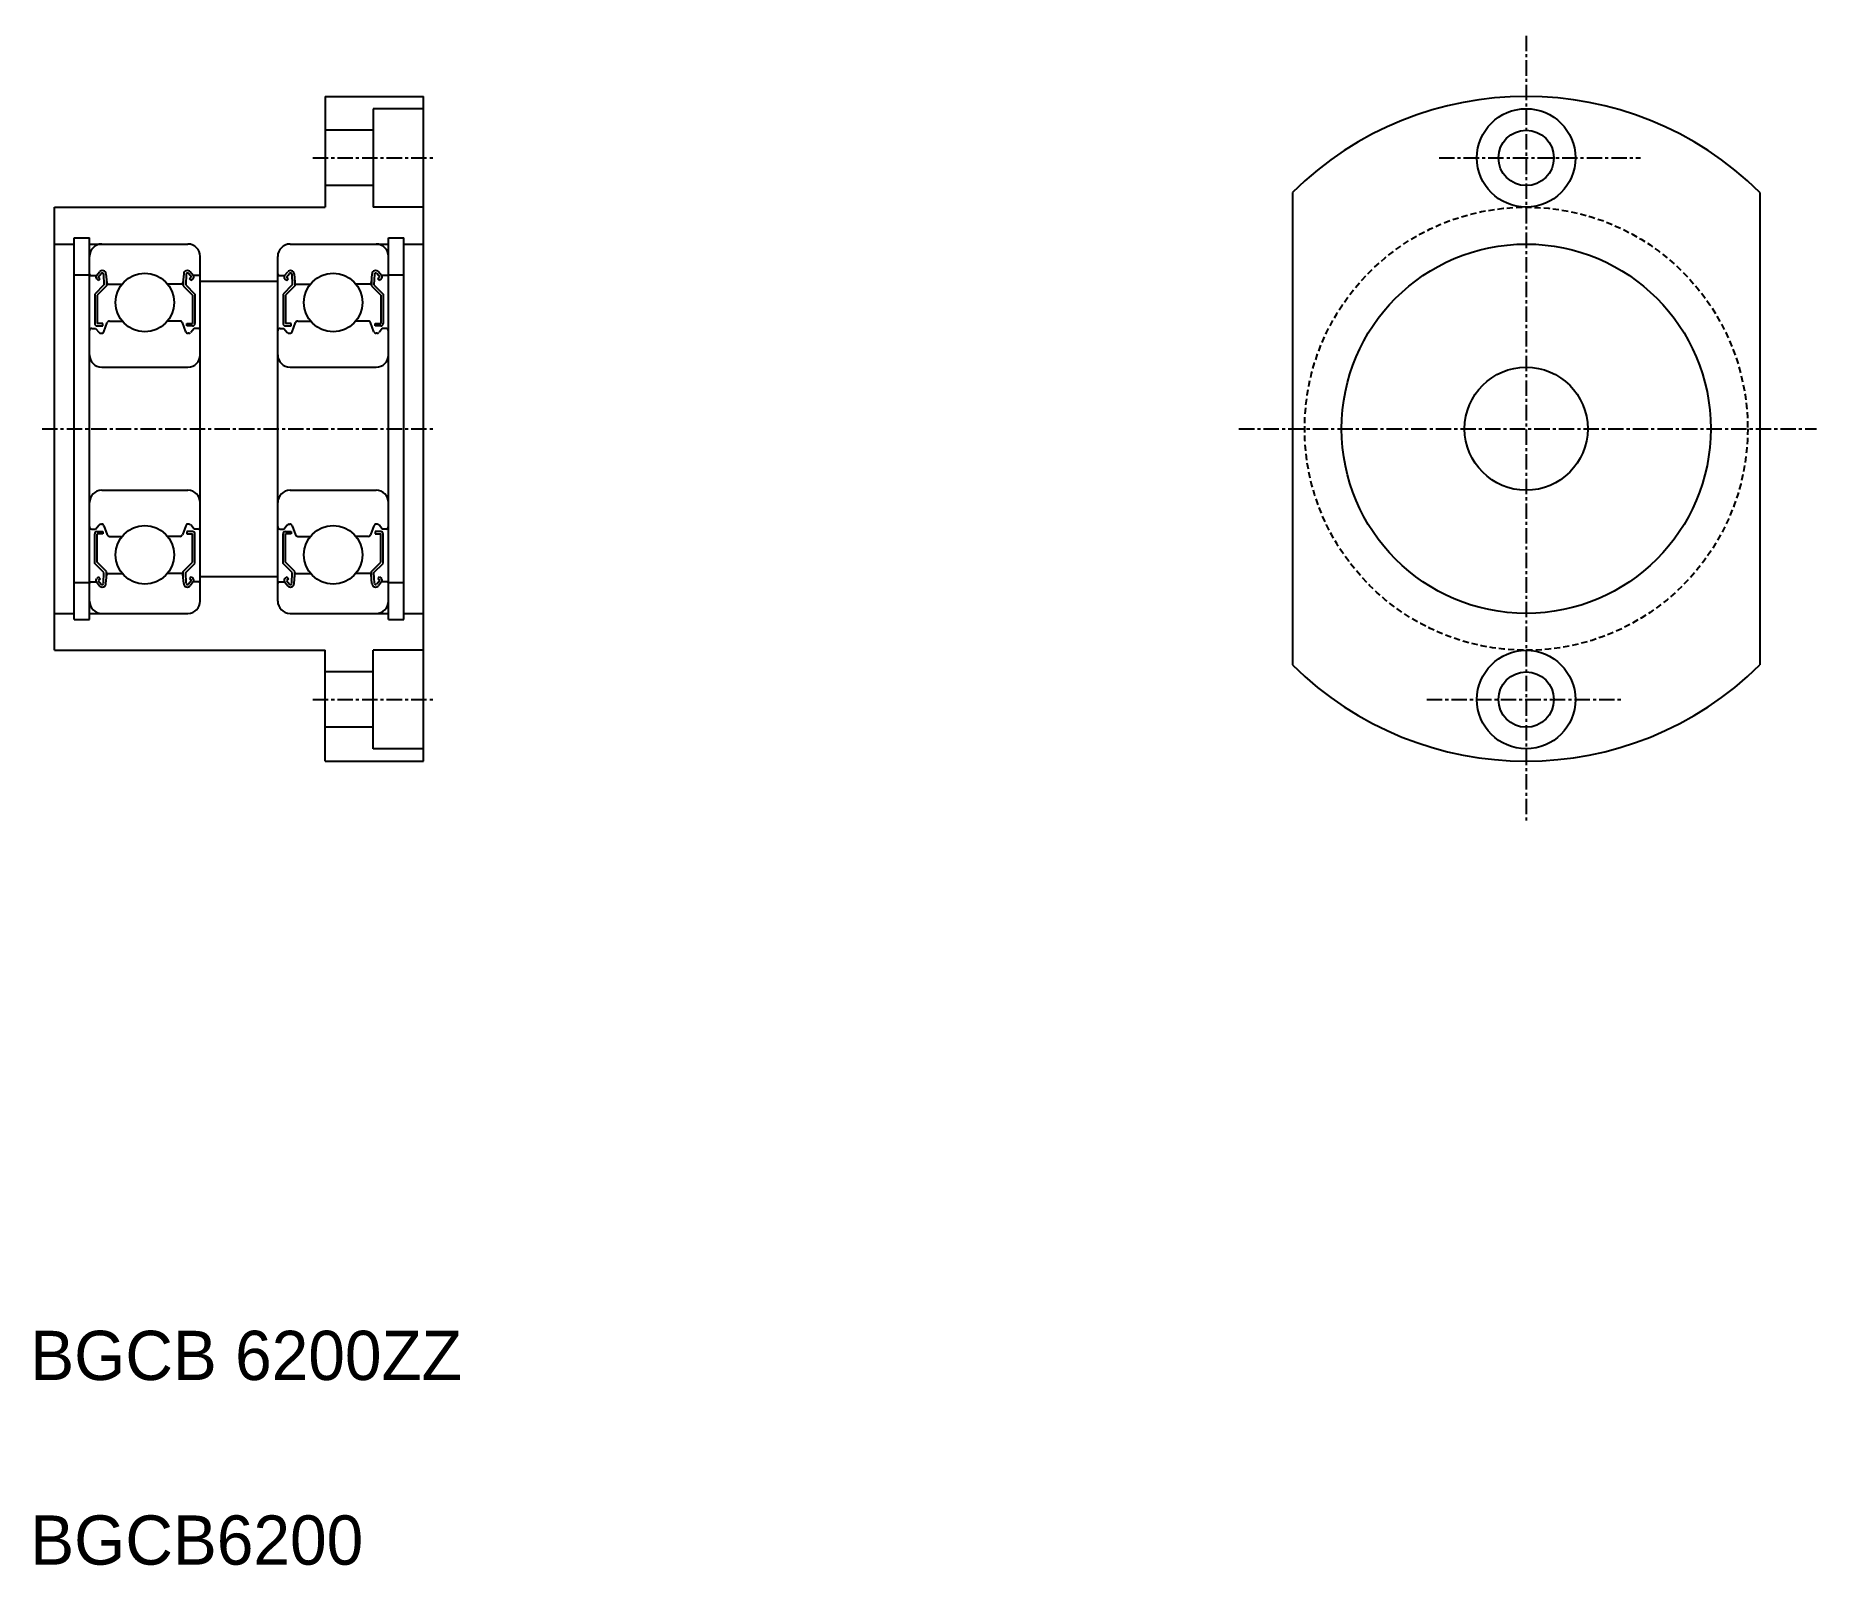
# Model space of a CAD drawing. Extents: x 144 to 289, y 84 to 209.
import ezdxf

# ---------------------------------------------------------------- set-up
doc = ezdxf.new("R2010")
doc.units = 0
doc.linetypes.add('CENTER', pattern=[2, 1.25, -0.25, 0.25, -0.25])
doc.linetypes.add('DASHED', pattern=[0.75, 0.5, -0.25])
doc.layers.get('0').update_dxf_attribs({"linetype": 'CONTINUOUS'})
doc.layers.add('CENTER', color=1, linetype='CENTER')

msp = doc.modelspace()

# ---------------------------------------------------------------- linework, layer by layer
at = {"color": 7, "linetype": 'CONTINUOUS'}
for p, q in [((167.32, 203.75), (167.32, 194.75)), ((167.32, 203.75), (175.32, 203.75)), ((169.32, 203.75), (169.32, 203.75)), ((171.22, 202.75), (171.22, 194.75)), ((175.32, 202.75), (171.22, 202.75)), ((171.32, 203.75), (171.32, 203.75)), ((175.32, 149.75), (175.32, 203.75)), ((171.22, 201), (167.32, 201)), ((171.22, 196.5), (167.32, 196.5)), ((245.92, 195.93), (245.92, 157.56)), ((283.92, 195.93), (283.92, 157.56)), ((145.32, 158.75), (145.32, 194.75)), ((145.32, 194.75), (167.32, 194.75)), ((175.32, 194.75), (171.22, 194.75)), ((145.32, 191.75), (146.93, 191.75)), ((146.93, 161.25), (146.93, 192.25)), ((146.93, 192.25), (148.17, 192.25)), ((148.17, 161.25), (148.17, 192.25)), ((148.17, 191.75), (156.17, 191.75)), ((164.47, 191.75), (172.47, 191.75)), ((172.47, 161.25), (172.47, 192.25)), ((172.47, 192.25), (173.71, 192.25)), ((173.71, 161.25), (173.71, 192.25)), ((173.71, 191.75), (175.32, 191.75)), ((157.17, 162.75), (157.17, 190.75)), ((163.47, 162.75), (163.47, 190.75)), ((146.93, 189.25), (148.17, 189.25)), ((148.27, 189.2), (148.73, 189.2)), ((149.35, 188.43), (148.6, 187.68)), ((148.73, 189.2), (148.98, 189.5)), ((148.91, 188.79), (148.76, 188.92)), ((149.55, 188.35), (148.8, 187.6)), ((148.88, 189.07), (149.13, 189.37)), ((149.04, 188.94), (148.88, 189.07)), ((148.91, 188.79), (149.04, 188.94)), ((149.31, 189.31), (149.35, 188.43)), ((149.51, 189.33), (149.57, 188.59)), ((149.55, 188.82), (149.55, 188.35)), ((149.67, 188.5), (150.82, 188.5)), ((155.67, 188.5), (154.52, 188.5)), ((155.83, 189.33), (155.77, 188.59)), ((155.79, 188.82), (155.79, 188.35)), ((155.79, 188.35), (156.54, 187.6)), ((156.03, 189.31), (155.99, 188.43)), ((155.99, 188.43), (156.74, 187.68)), ((156.46, 189.07), (156.21, 189.37)), ((156.3, 188.94), (156.46, 189.07)), ((156.43, 188.79), (156.3, 188.94)), ((156.61, 189.2), (156.36, 189.5)), ((156.43, 188.79), (156.59, 188.92)), ((157.07, 189.2), (156.61, 189.2)), ((157.17, 188.75), (163.47, 188.75)), ((163.57, 189.2), (164.03, 189.2)), ((164.65, 188.43), (163.9, 187.68)), ((164.03, 189.2), (164.28, 189.5)), ((164.21, 188.79), (164.06, 188.92)), ((164.85, 188.35), (164.1, 187.6)), ((164.18, 189.07), (164.43, 189.37)), ((164.34, 188.94), (164.18, 189.07)), ((164.21, 188.79), (164.34, 188.94)), ((164.61, 189.31), (164.65, 188.43)), ((164.81, 189.33), (164.87, 188.59)), ((164.85, 188.82), (164.85, 188.35)), ((164.97, 188.5), (166.12, 188.5)), ((170.97, 188.5), (169.82, 188.5)), ((171.13, 189.33), (171.07, 188.59)), ((171.09, 188.82), (171.09, 188.35)), ((171.09, 188.35), (171.84, 187.6)), ((171.33, 189.31), (171.29, 188.43)), ((171.29, 188.43), (172.04, 187.68)), ((171.76, 189.07), (171.51, 189.37)), ((171.6, 188.94), (171.76, 189.07)), ((171.73, 188.79), (171.6, 188.94)), ((171.91, 189.2), (171.66, 189.5)), ((171.73, 188.79), (171.89, 188.92)), ((172.37, 189.2), (171.91, 189.2)), ((172.47, 189.25), (173.71, 189.25)), ((148.6, 187.68), (148.6, 185.3)), ((148.8, 187.6), (148.8, 185.3)), ((156.54, 187.6), (156.54, 185.3)), ((156.74, 187.68), (156.74, 185.3)), ((163.9, 187.68), (163.9, 185.3)), ((164.1, 187.6), (164.1, 185.3)), ((171.84, 187.6), (171.84, 185.3)), ((172.04, 187.68), (172.04, 185.3)), ((149.25, 185.3), (148.8, 185.3)), ((149.25, 185.1), (149.25, 185.3)), ((149.35, 184.63), (149.62, 185.37)), ((149.81, 185.5), (150.82, 185.5)), ((155.53, 185.5), (154.52, 185.5)), ((155.99, 184.63), (155.72, 185.37)), ((156.09, 185.3), (156.54, 185.3)), ((156.09, 185.1), (156.09, 185.3)), ((164.55, 185.3), (164.1, 185.3)), ((164.55, 185.1), (164.55, 185.3)), ((164.65, 184.63), (164.92, 185.37)), ((165.11, 185.5), (166.12, 185.5)), ((170.83, 185.5), (169.82, 185.5)), ((171.29, 184.63), (171.02, 185.37)), ((171.39, 185.1), (171.39, 185.3)), ((171.39, 185.3), (171.84, 185.3)), ((148.37, 184.9), (148.67, 184.9)), ((148.67, 184.9), (148.95, 184.57)), ((148.8, 185.1), (149.25, 185.1)), ((149.1, 184.5), (149.16, 184.5)), ((156.54, 185.1), (156.09, 185.1)), ((156.24, 184.5), (156.18, 184.5)), ((156.67, 184.9), (156.4, 184.57)), ((156.97, 184.9), (156.67, 184.9)), ((163.67, 184.9), (163.97, 184.9)), ((163.97, 184.9), (164.25, 184.57)), ((164.1, 185.1), (164.55, 185.1)), ((164.4, 184.5), (164.46, 184.5)), ((171.84, 185.1), (171.39, 185.1)), ((171.54, 184.5), (171.48, 184.5)), ((171.97, 184.9), (171.7, 184.57)), ((172.27, 184.9), (171.97, 184.9)), ((149.17, 181.75), (156.17, 181.75)), ((164.47, 181.75), (171.47, 181.75)), ((149.17, 171.75), (156.17, 171.75)), ((164.47, 171.75), (171.47, 171.75)), ((148.37, 168.6), (148.67, 168.6)), ((148.6, 165.81), (148.6, 168.2)), ((148.67, 168.6), (148.95, 168.93)), ((148.8, 168.4), (149.25, 168.4)), ((148.8, 165.9), (148.8, 168.2)), ((149.25, 168.2), (148.8, 168.2)), ((149.1, 169), (149.16, 169)), ((149.25, 168.4), (149.25, 168.2)), ((149.35, 168.87), (149.62, 168.13)), ((149.81, 168), (150.82, 168)), ((155.53, 168), (154.52, 168)), ((155.99, 168.87), (155.72, 168.13)), ((156.09, 168.4), (156.09, 168.2)), ((156.54, 168.4), (156.09, 168.4)), ((156.09, 168.2), (156.54, 168.2)), ((156.24, 169), (156.18, 169)), ((156.67, 168.6), (156.4, 168.93)), ((156.54, 165.9), (156.54, 168.2)), ((156.97, 168.6), (156.67, 168.6)), ((156.74, 165.81), (156.74, 168.2)), ((163.67, 168.6), (163.97, 168.6)), ((163.9, 165.81), (163.9, 168.2)), ((163.97, 168.6), (164.25, 168.93)), ((164.1, 168.4), (164.55, 168.4)), ((164.1, 165.9), (164.1, 168.2)), ((164.55, 168.2), (164.1, 168.2)), ((164.4, 169), (164.46, 169)), ((164.55, 168.4), (164.55, 168.2)), ((164.65, 168.87), (164.92, 168.13)), ((165.11, 168), (166.12, 168)), ((170.83, 168), (169.82, 168)), ((171.29, 168.87), (171.02, 168.13)), ((171.84, 168.4), (171.39, 168.4)), ((171.39, 168.4), (171.39, 168.2)), ((171.39, 168.2), (171.84, 168.2)), ((171.54, 169), (171.48, 169)), ((171.97, 168.6), (171.7, 168.93)), ((171.84, 165.9), (171.84, 168.2)), ((172.27, 168.6), (171.97, 168.6)), ((172.04, 165.81), (172.04, 168.2)), ((149.35, 165.06), (148.6, 165.81)), ((149.55, 165.15), (148.8, 165.9)), ((149.31, 164.19), (149.35, 165.07)), ((149.55, 164.68), (149.55, 165.15)), ((149.67, 165), (150.82, 165)), ((155.67, 165), (154.52, 165)), ((155.79, 165.15), (156.54, 165.9)), ((155.79, 164.68), (155.79, 165.15)), ((155.99, 165.06), (156.74, 165.81)), ((156.03, 164.19), (155.99, 165.07)), ((164.65, 165.06), (163.9, 165.81)), ((164.85, 165.15), (164.1, 165.9)), ((164.61, 164.19), (164.65, 165.07)), ((164.85, 164.68), (164.85, 165.15)), ((164.97, 165), (166.12, 165)), ((170.97, 165), (169.82, 165)), ((171.09, 165.15), (171.84, 165.9)), ((171.09, 164.68), (171.09, 165.15)), ((171.29, 165.06), (172.04, 165.81)), ((171.33, 164.19), (171.29, 165.07)), ((146.93, 164.25), (148.17, 164.25)), ((148.27, 164.3), (148.73, 164.3)), ((148.73, 164.3), (148.98, 164)), ((148.91, 164.71), (148.76, 164.58)), ((149.04, 164.56), (148.88, 164.43)), ((148.88, 164.43), (149.13, 164.13)), ((148.91, 164.71), (149.04, 164.56)), ((149.51, 164.17), (149.57, 164.91)), ((155.83, 164.17), (155.77, 164.91)), ((156.46, 164.43), (156.21, 164.13)), ((156.43, 164.71), (156.3, 164.56)), ((156.3, 164.56), (156.46, 164.43)), ((156.61, 164.3), (156.36, 164)), ((156.43, 164.71), (156.59, 164.58)), ((157.07, 164.3), (156.61, 164.3)), ((157.17, 164.75), (163.47, 164.75)), ((163.57, 164.3), (164.03, 164.3)), ((164.03, 164.3), (164.28, 164)), ((164.21, 164.71), (164.06, 164.58)), ((164.34, 164.56), (164.18, 164.43)), ((164.18, 164.43), (164.43, 164.13)), ((164.21, 164.71), (164.34, 164.56)), ((164.81, 164.17), (164.87, 164.91)), ((171.13, 164.17), (171.07, 164.91)), ((171.76, 164.43), (171.51, 164.13)), ((171.73, 164.71), (171.6, 164.56)), ((171.6, 164.56), (171.76, 164.43)), ((171.91, 164.3), (171.66, 164)), ((171.73, 164.71), (171.89, 164.58)), ((172.37, 164.3), (171.91, 164.3)), ((172.47, 164.25), (173.71, 164.25)), ((145.32, 161.75), (146.93, 161.75)), ((146.93, 161.25), (148.17, 161.25)), ((148.17, 161.75), (156.17, 161.75)), ((164.47, 161.75), (172.47, 161.75)), ((172.47, 161.25), (173.71, 161.25)), ((173.71, 161.75), (175.32, 161.75)), ((145.32, 158.75), (167.32, 158.75)), ((167.32, 149.75), (167.32, 158.75)), ((171.22, 150.75), (171.22, 158.75)), ((175.32, 158.75), (171.22, 158.75)), ((171.22, 157), (167.32, 157)), ((171.22, 152.5), (167.32, 152.5)), ((175.32, 150.75), (171.22, 150.75)), ((167.32, 149.75), (175.32, 149.75))]:
    msp.add_line(p, q, dxfattribs=at)
for centre, radius in [((264.92, 198.75), 4), ((264.92, 198.75), 2.25), ((264.92, 176.75), 15), ((152.67, 187), 2.38), ((167.97, 187), 2.38), ((264.92, 176.75), 5), ((152.67, 166.5), 2.38), ((167.97, 166.5), 2.38), ((264.92, 154.75), 4), ((264.92, 154.75), 2.25)]:
    msp.add_circle(centre, radius, dxfattribs=at)
at = {"color": 3, "linetype": 'DASHED'}
msp.add_circle((264.92, 176.75), 18, dxfattribs=at)
at = {"color": 7, "linetype": 'CONTINUOUS'}
for centre, radius, start, end in [((264.92, 176.75), 27, 45.2751, 134.7249), ((149.17, 190.75), 1, 90, 180), ((156.17, 190.75), 1, 0, 90), ((164.47, 190.75), 1, 90, 180), ((171.47, 190.75), 1, 0, 90), ((149.21, 189.3), 0.3, 4.9968, 140.0029), ((156.13, 189.3), 0.3, 39.9971, 175.0032), ((164.51, 189.3), 0.3, 4.9968, 140.0029), ((171.43, 189.3), 0.3, 39.9971, 175.0032), ((148.27, 189.3), 0.1, 180, 270), ((148.88, 189.07), 0.2, 140.0029, 230.087), ((149.21, 189.3), 0.1, 2.8198, 140.0022), ((149.67, 188.6), 0.1, 184.9968, 269.9995), ((155.67, 188.6), 0.1, 270.0005, 355.0032), ((156.13, 189.3), 0.1, 39.9978, 177.1802), ((156.46, 189.07), 0.2, 309.913, 39.9971), ((157.07, 189.3), 0.1, 270, 0), ((163.57, 189.3), 0.1, 180, 270), ((164.18, 189.07), 0.2, 140.0029, 230.087), ((164.51, 189.3), 0.1, 2.8198, 140.0022), ((164.97, 188.6), 0.1, 184.9968, 269.9995), ((170.97, 188.6), 0.1, 270.0005, 355.0032), ((171.43, 189.3), 0.1, 39.9978, 177.1802), ((171.76, 189.07), 0.2, 309.913, 39.9971), ((172.37, 189.3), 0.1, 270, 0), ((148.8, 185.3), 0.2, 180, 270), ((149.81, 185.3), 0.2, 90, 159.9914), ((155.53, 185.3), 0.2, 20.0086, 90), ((156.54, 185.3), 0.2, 270, 0), ((164.1, 185.3), 0.2, 180, 270), ((165.11, 185.3), 0.2, 90, 159.9914), ((170.83, 185.3), 0.2, 20.0086, 90), ((171.84, 185.3), 0.2, 270, 0), ((148.37, 184.7), 0.2, 90, 180), ((149.1, 184.7), 0.2, 219.995, 270), ((149.16, 184.7), 0.2, 270, 339.9914), ((156.18, 184.7), 0.2, 200.0086, 270), ((156.24, 184.7), 0.2, 270, 320.005), ((156.97, 184.7), 0.2, 0, 90), ((163.67, 184.7), 0.2, 90, 180), ((164.4, 184.7), 0.2, 219.995, 270), ((164.46, 184.7), 0.2, 270, 339.9914), ((171.48, 184.7), 0.2, 200.0086, 270), ((171.54, 184.7), 0.2, 270, 320.005), ((172.27, 184.7), 0.2, 0, 90), ((149.17, 182.75), 1, 180, 270), ((156.17, 182.75), 1, 270, 0), ((164.47, 182.75), 1, 180, 270), ((171.47, 182.75), 1, 270, 0), ((149.17, 170.75), 1, 90, 180), ((156.17, 170.75), 1, 0, 90), ((164.47, 170.75), 1, 90, 180), ((171.47, 170.75), 1, 0, 90), ((148.37, 168.8), 0.2, 180, 270), ((148.8, 168.2), 0.2, 90, 180), ((149.1, 168.8), 0.2, 90, 140.005), ((149.16, 168.8), 0.2, 20.0086, 90), ((149.81, 168.2), 0.2, 200.0086, 270), ((155.53, 168.2), 0.2, 270, 339.9914), ((156.18, 168.8), 0.2, 90, 159.9914), ((156.24, 168.8), 0.2, 39.995, 90), ((156.54, 168.2), 0.2, 0, 90), ((156.97, 168.8), 0.2, 270, 0), ((163.67, 168.8), 0.2, 180, 270), ((164.1, 168.2), 0.2, 90, 180), ((164.4, 168.8), 0.2, 90, 140.005), ((164.46, 168.8), 0.2, 20.0086, 90), ((165.11, 168.2), 0.2, 200.0086, 270), ((170.83, 168.2), 0.2, 270, 339.9914), ((171.48, 168.8), 0.2, 90, 159.9914), ((171.54, 168.8), 0.2, 39.995, 90), ((171.84, 168.2), 0.2, 0, 90), ((172.27, 168.8), 0.2, 270, 0), ((149.67, 164.9), 0.1, 90.0005, 175.0032), ((155.67, 164.9), 0.1, 4.9968, 89.9995), ((164.97, 164.9), 0.1, 90.0005, 175.0032), ((170.97, 164.9), 0.1, 4.9968, 89.9995), ((148.27, 164.2), 0.1, 90, 180), ((148.88, 164.43), 0.2, 129.913, 219.9971), ((149.21, 164.19), 0.3, 219.9971, 355.0032), ((149.21, 164.19), 0.1, 219.9978, 357.1802), ((156.13, 164.19), 0.3, 184.9968, 320.0029), ((156.13, 164.19), 0.1, 182.8198, 320.0022), ((156.46, 164.43), 0.2, 320.0029, 50.087), ((157.07, 164.2), 0.1, 0, 90), ((163.57, 164.2), 0.1, 90, 180), ((164.18, 164.43), 0.2, 129.913, 219.9971), ((164.51, 164.19), 0.3, 219.9971, 355.0032), ((164.51, 164.19), 0.1, 219.9978, 357.1802), ((171.43, 164.19), 0.3, 184.9968, 320.0029), ((171.43, 164.19), 0.1, 182.8198, 320.0022), ((171.76, 164.43), 0.2, 320.0029, 50.087), ((172.37, 164.2), 0.1, 0, 90), ((149.17, 162.75), 1, 180, 270), ((156.17, 162.75), 1, 270, 0), ((164.47, 162.75), 1, 180, 270), ((171.47, 162.75), 1, 270, 0), ((264.92, 176.75), 27, 225.2751, 314.7249)]:
    msp.add_arc(centre, radius, start, end, dxfattribs=at)
at = {"layer": 'CENTER', "color": 1, "linetype": 'CENTER'}
for p, q in [((264.92, 208.68), (264.92, 144.81)), ((166.32, 198.75), (176.32, 198.75)), ((257.84, 198.75), (274.22, 198.75)), ((144.32, 176.75), (176.32, 176.75)), ((241.58, 176.75), (288.5, 176.75)), ((166.32, 154.75), (176.32, 154.75)), ((256.85, 154.75), (272.74, 154.75))]:
    msp.add_line(p, q, dxfattribs=at)

# ---------------------------------------------------------------- texts
at = {"color": 7, "linetype": 'CONTINUOUS'}
for s, p in [('BGCB 6200ZZ', (143.36, 99.47)), ('BGCB6200', (143.36, 84.47))]:
    msp.add_text(s, height=4, dxfattribs=at).set_placement(p)

doc.saveas('drawing.dxf')
